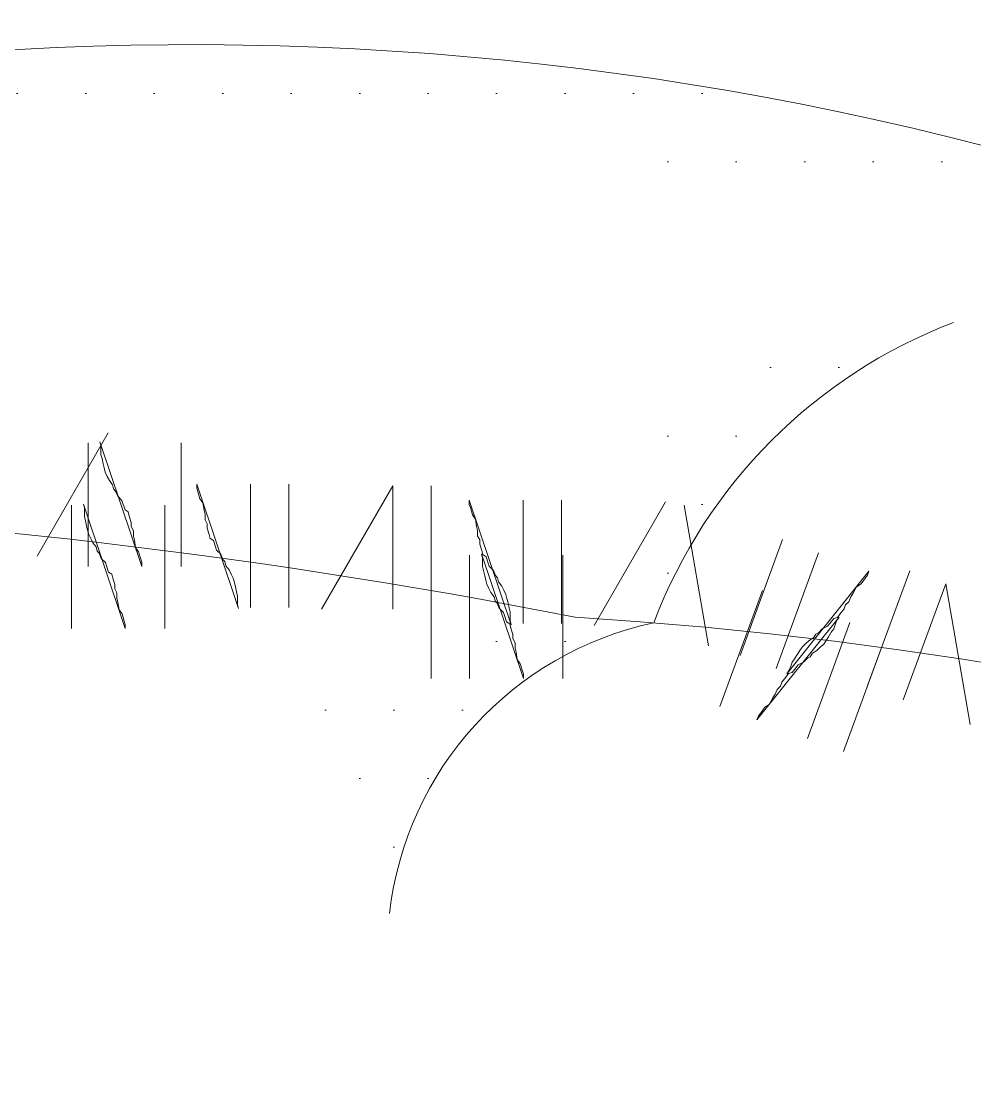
# Model space of a CAD drawing. Extents: x 25752 to 73233, y 27827 to 61602.
# Drawn here: x 60902.1 to 61057.7, y 47913.8 to 48087.9 of the extents above; entities that cross this region are included whole.
import ezdxf

# ---------------------------------------------------------------- set-up
doc = ezdxf.new("R2010")
doc.units = 0
doc.header["$LTSCALE"] = 1000
doc.header["$MEASUREMENT"] = 0
for name, color, linetype, lineweight in [('配景图块－家具立面', 252, 'Continuous', 9), ('铺地', 8, 'Continuous', 5), ('陈设', 31, 'Continuous', 5)]:
    doc.layers.add(name, color=color, linetype=linetype, lineweight=lineweight)

# ---------------------------------------------------------------- blocks, each defined once
blk = doc.blocks.new('keting-01')
at = {"layer": '陈设'}
h = blk.add_hatch(dxfattribs=at)
h.set_pattern_fill('DOTS', color=8, scale=304.8, style=0)
h.set_pattern_definition([(360, (18162.58683531021, 25617.30413790274), (9.525, 19.05), [0, -19.05])])
edge = h.paths.add_edge_path()
edge.add_spline(control_points=[(996.0713303628145, 863.5908750832896), (987.8386285043089, 865.249062579649), (979.6290772076463, 866.8703409121372), (953.8046428019879, 871.8115154706757), (936.2674978222931, 874.9332216072362), (901.3564025760861, 880.3358279757667), (884.0475129705155, 882.5680708720465), (843.5278039620025, 886.746823094727), (820.2507946590194, 888.4518537753029), (749.6108987083426, 892.7779565799283), (701.3337347968481, 894.618957277853), (627.9680007197894, 900.9026336313109), (603.3749709839467, 903.5774288240355), (566.4484742425848, 909.1011380929267), (554.1336054278072, 911.1946513882722), (529.5235732987057, 915.9968669301015), (517.1714435715694, 918.7274998116773), (490.3756448621862, 925.4178034765064), (476.0802774102194, 929.4496035207412), (452.3256658747559, 936.4561370372539), (442.7341582282679, 939.3740820792736), (433.2446362406481, 942.261107346334)], knot_values=[0.007594318894714291, 0.007594318894714291, 0.007594318894714291, 0.007594318894714291, 1.009331685129112, 1.009331685129112, 3.166903830014817, 3.166903830014817, 5.324475974900523, 5.324475974900523, 8.146713981276132, 8.146713981276132, 13.78698518195698, 13.78698518195698, 16.6071207822974, 16.6071207822974, 18.01718858246761, 18.01718858246761, 19.42725638263783, 19.42725638263783, 21.11840045899928, 21.11840045899928, 22.2881602581128, 22.2881602581128, 22.2881602581128, 22.2881602581128], degree=3, periodic=0)
edge.add_ellipse((-77.48649606085382, -800.0763045151252), major_axis=(-1283.858626616139, 1283.858626616139), ratio=0.9999999999999818, start_angle=-61.33743676422674, end_angle=-48.55714826964773)
edge.add_ellipse((147.8141850942047, -800.0763045151252), major_axis=(1283.858626616115, 1283.858626616115), ratio=0.9999999999999885, start_angle=48.5571482696466, end_angle=61.33743676426361)
edge.add_spline(control_points=[(-362.9169472076464, 942.2611073462176), (-372.4064691951498, 939.3740820792154), (-381.9979768417543, 936.4561370371375), (-405.7525883766357, 929.4496035208576), (-420.0479558280203, 925.4178034767974), (-446.8437545358902, 918.7274998123175), (-459.1958842620952, 915.9968669308582), (-483.8059163887519, 911.1946513893781), (-496.1207852023654, 909.1011380941491), (-533.0472819404677, 903.5774288254324), (-557.6403116740985, 900.9026336325915), (-611.6581250126474, 896.2760806423612), (-640.9893235403579, 894.6019140569842), (-669.9649956822395, 893.036922814732)], knot_values=[0.007594318904541566, 0.007594318904541566, 0.007594318904541566, 0.007594318904541566, 1.177354118008585, 1.177354118008585, 2.868498194319651, 2.868498194319651, 4.278565994361959, 4.278565994361959, 5.688633794404266, 5.688633794404266, 8.508769394488882, 8.508769394488882, 11.91787256770212, 11.91787256770212, 11.91787256770212, 11.91787256770212], degree=3, periodic=0)
edge.add_ellipse((-690.3545186583651, 887.7951286538737), major_axis=(-14.8863872921046, 14.8863872921046), ratio=0.9999999999995667, start_angle=225.8035234418923, end_angle=239.417541532368, ccw=False)
edge.add_ellipse((-1021.224653691403, 764.549575428071), major_axis=(-263.7332285244026, 263.7332285244026), ratio=0.9999999999994231, start_angle=234.5429178462428, end_angle=244.3434878472222, ccw=False)
edge.add_ellipse((-545.4026927228551, 1473.910637742491), major_axis=(464.1965283956217, 464.1965283956217), ratio=0.9999999999999988, start_angle=215.5301837112753, end_angle=236.2784491778619)
edge.add_ellipse((-116.4895104428288, 4898.453169354412), major_axis=(2884.587237370078, 2884.587237370078), ratio=1, start_angle=220.7753203818918, end_angle=231.6420249032678)
edge.add_ellipse((703.8265827595023, 1753.867807273753), major_axis=(-687.3524551223126, 687.3524551223126), ratio=0.9999999999999951, start_angle=113.9930274311128, end_angle=139.4777875760855)
edge.add_ellipse((803.3696362192277, 772.3616992990137), major_axis=(18.88655356571336, 18.88655356571336), ratio=0.999999999999889, start_angle=29.349690518414718, end_angle=107.31395154978779, ccw=False)
edge.add_ellipse((582.0949540698202, 537.5616818803828), major_axis=(245.0239564003844, 245.0239564003844), ratio=0.9999999999999977, start_angle=326.06965526290503, end_angle=363.74867896470926, ccw=False)
edge.add_ellipse((782.0569143572357, 287.1395743794274), major_axis=(-245.0406506768896, 245.0406506768896), ratio=0.9999999999729834, start_angle=289.4364312615882, end_angle=291.1525348597326, ccw=False)
edge.add_ellipse((2297.740822082967, 545.9582504187129), major_axis=(-966.7610353427459, 966.7610353427459), ratio=0.9999999999999937, start_angle=35.30528515153998, end_angle=42.74492259143477, ccw=False)
edge.add_ellipse((1141.667108909693, 731.1284608243732), major_axis=(139.1840901862562, 139.1840901862562), ratio=0.9999999999998591, start_angle=92.70420918075928, end_angle=121.7648417998393, ccw=False)
edge = h.paths.add_edge_path()
edge.add_ellipse((1101.918267338537, 809.3025705468026), major_axis=(-54.2011694401335, 54.2011694401335), ratio=0.9999999999999156, start_angle=248.1334738211491, end_angle=277.7178630449272)
edge.add_ellipse((1076.469573644921, 764.9464125772356), major_axis=(-90.17858370672025, 90.17858370672026), ratio=0.9999999999997502, start_angle=-79.30676778778508, end_angle=-64.31921627686972)
edge.add_ellipse((-296.995434705168, 651.4936658183578), major_axis=(1014.580495176632, 1014.580495176632), ratio=0.9999999999999984, start_angle=303.32411686118166, end_angle=324.37804893725087, ccw=False)
edge.add_spline(control_points=[(1108.148602955276, 361.1190873634769), (1110.136375368107, 360.9395735422149), (1118.851643845905, 360.1629144363105), (1127.953862196533, 359.6286005796865), (1136.498063597945, 358.8512076107436)], knot_values=[0, 0, 0, 0, 0.2418033642713523, 1.052830296575082, 1.052830296575082, 1.052830296575082, 1.052830296575082], degree=3, periodic=0)
edge.add_ellipse((1133.497794231167, 324.3855359081645), major_axis=(-24.46307566700356, 24.46307566700356), ratio=0.9999999999999188, start_angle=238.7767705824798, end_angle=310.27284356007203, ccw=False)
edge.add_ellipse((-2508.813566227327, 624.5515211943421), major_axis=(2607.446179105898, 2607.446179105898), ratio=0.999999999999999, start_angle=310.4593117003497, end_angle=318.3404531218047)
edge = h.paths.add_edge_path()
edge.add_ellipse((-1031.590578305419, 809.3025705465116), major_axis=(54.20116944015222, 54.20116944015222), ratio=0.9999999999995934, start_angle=82.28213695507955, end_angle=111.8665261788591)
edge.add_ellipse((2579.141255260445, 624.5515211949823), major_axis=(-2607.446179106048, 2607.446179106049), ratio=0.9999999999999925, start_angle=41.65954687821016, end_angle=49.54410408661445)
edge.add_ellipse((-1063.138307445566, 324.2252916574944), major_axis=(24.46307566700256, 24.46307566700256), ratio=0.9999999999999033, start_angle=49.98346972011012, end_angle=121.3236457343994, ccw=False)
edge.add_spline(control_points=[(-1066.143605310703, 358.690525254875), (-1062.783122170367, 358.996772701852), (-1059.659696693998, 359.2463994749123), (-1056.694063436356, 359.4704228297924)], knot_values=[0, 0, 0, 0, 0.3189857557440551, 0.3189857557440551, 0.3189857557440551, 0.3189857557440551], degree=3, periodic=0)
edge.add_ellipse((2166.821021849522, 749.914078490925), major_axis=(2296.028718604327, 2296.028718604327), ratio=0.9999999999999991, start_angle=132.8754075785099, end_angle=141.9062269296692, ccw=False)
edge = h.paths.add_edge_path()
edge.add_ellipse((-635.3614413564792, 614.8597379613784), major_axis=(201.0565212141125, 201.0565212141125), ratio=0.9999999999999994, start_angle=219.8560000035077, end_angle=290.9319768433341)
edge.add_ellipse((-399.5050116856582, 697.3351374629419), major_axis=(141.3163031800011, 141.3163031800011), ratio=0.9999999999999929, start_angle=231.8281592482279, end_angle=294.8810682384705)
edge.add_ellipse((-58.50481420382857, 130.5610611776938), major_axis=(-368.4761261597796, 368.4761261597795), ratio=0.9999999999999991, start_angle=285.52623263396157, end_angle=332.11357467867344, ccw=False)
edge.add_ellipse((469.8066690799315, 776.027095969941), major_axis=(-235.293706831595, 235.293706831595), ratio=0.9999999999999817, start_angle=80.19826500577827, end_angle=130.5062586859865)
edge.add_ellipse((682.046916129184, 526.5308612888912), major_axis=(178.2628612539982, 178.2628612539982), ratio=0.9999999999999981, start_angle=154.0384846775883, end_angle=216.6923729745889)
edge.add_ellipse((1096.802542923717, 604.6498504911433), major_axis=(-394.2525525941339, 394.252552594134), ratio=0.999999999999949, start_angle=80.98112304628877, end_angle=109.8781780001218)
edge.add_ellipse((81.6952970182756, 14361.16825844161), major_axis=(-10099.29640554323, 10099.29640554323), ratio=0.9999999999995927, start_angle=138.1241672681158, end_angle=138.7143909774701)
edge.add_spline(control_points=[(1006.961830939166, 108.6085719899856), (1007.363344130339, 114.9970480263582), (1007.454428465106, 121.4929060100112), (1007.199459466501, 128.3166593944188)], knot_values=[2.293510373809953, 2.293510373809953, 2.293510373809953, 2.293510373809953, 2.979732802934619, 2.979732802934619, 2.979732802934619, 2.979732802934619], degree=3, periodic=0)
edge.add_spline(control_points=[(1007.199459466501, 128.3166593944188), (1007.056142148329, 132.1522709439159), (1006.394062284846, 142.4749772372306), (1004.522849050001, 156.9979462881456), (992.0258315125247, 153.6702440436347), (988.5933109238977, 157.0695412120549), (987.1594260093989, 159.5937389279716)], knot_values=[2.979732802934619, 2.979732802934619, 2.979732802934619, 2.979732802934619, 3.36545639614831, 3.990521829336836, 4.278466320926378, 4.605763273049225, 4.605763273049225, 4.605763273049225, 4.605763273049225], degree=3, periodic=0)
edge.add_spline(control_points=[(987.1594260093989, 159.5937389279716), (985.7204994963249, 162.1268118276494), (984.6764873770298, 165.380762527755), (983.6324752577348, 168.6347132280353)], knot_values=[4.605763273049225, 4.605763273049225, 4.605763273049225, 4.605763273049225, 4.934211014792284, 4.934211014792284, 4.934211014792284, 4.934211014792284], degree=3, periodic=0)
edge.add_ellipse((2297.740822082967, 545.9582504187129), major_axis=(-966.7610353430241, 966.761035343024), ratio=0.9999999999998376, start_angle=52.795632896919415, end_angle=61.02050574382298, ccw=False)
edge.add_ellipse((697.9145912433742, 481.1212555931415), major_axis=(-193.2577183695978, 193.2577183695977), ratio=0.9999999999999212, start_angle=165.6335501199894, end_angle=198.8130742464472, ccw=False)
edge.add_ellipse((987.5689921147423, 481.2092158006271), major_axis=(197.4361382076936, 197.4361382076936), ratio=0.9999999999998674, start_angle=151.0252170128921, end_angle=192.4102655699839, ccw=False)
edge.add_ellipse((872.4652319916058, 801.2413249782403), major_axis=(300.9884463597922, 300.9884463597923), ratio=0.9999999999999813, start_angle=177.8463850309959, end_angle=203.8962665094932, ccw=False)
edge.add_ellipse((886.4243425853783, 285.6783404281014), major_axis=(-280.5584644205587, 280.5584644205586), ratio=0.9999999999996602, start_angle=2.0533838449994732, end_angle=10.260448050109005, ccw=False)
edge.add_spline(control_points=[(595.9934426442487, 556.0040629839059), (602.4018513633637, 564.1422486366355), (618.4675662182271, 584.5444695093902), (560.9736075192923, 575.6567985196598), (529.1059395032935, 596.5780363008962), (474.9238256493118, 621.3288819395821), (415.2595064755296, 591.6954341397504), (340.9271842219168, 609.1883606316987), (261.9902330305194, 623.6756329140626), (229.1386710400693, 677.9326262066606), (178.6444096356863, 685.7719019984361), (189.3899977983674, 715.6425413673278), (173.7849215685856, 716.9934724339982), (165.6612177520292, 717.6121500710142)], knot_values=[28.72622828787619, 28.72622828787619, 28.72622828787619, 28.72622828787619, 29.65137003608691, 31.04553471454428, 32.97090723718488, 34.80045963000916, 37.53798117998499, 40.13244696109814, 43.73799823656201, 46.29924793153518, 47.53881564063179, 48.20545028199999, 48.98405692497199, 48.98405692497199, 48.98405692497199, 48.98405692550385], degree=3, periodic=0)
edge.add_ellipse((18.62507486331742, -4997.741153196723), major_axis=(-4042.702252732715, 4042.702252732715), ratio=0.9999999999999977, start_angle=-46.47369586912973, end_angle=-42.84626635100496)
edge.add_spline(control_points=[(-196.2340660261689, 715.4644757015049), (-208.8575831012568, 714.1898179298732), (-231.1373375068652, 711.301770086342), (-259.3318401137367, 671.6945340897655), (-321.67682123743, 652.850656854629), (-379.5356295341626, 620.6237012119964), (-444.5238694277359, 630.861494119803), (-465.1179062118754, 597.4442924734321), (-544.0760743449209, 568.0265953844064), (-524.7681710667675, 567.5076862247661)], knot_values=[0, 0, 0, 1.163513729807164e-12, 1.426783815582302, 2.507845637052222, 5.446644405802077, 8.794161911986935, 10.36550993041577, 12.19506232323765, 14.47634677036475, 14.47634677036475, 14.47634677036475, 14.47634677036475], degree=3, periodic=0)
edge.add_ellipse((-756.0246989517473, 924.870957973355), major_axis=(300.9884463598087, 300.9884463598087), ratio=0.9999999999999547, start_angle=233.1899730444863, end_angle=257.9076692015958, ccw=False)
edge.add_ellipse((-939.7393269962631, 638.6571184380446), major_axis=(197.4361382076993, 197.4361382076993), ratio=0.9999999999999556, start_angle=244.6759739839959, end_angle=286.0610225410798, ccw=False)
edge.add_ellipse((-657.4306535270298, 573.8381970869959), major_axis=(-193.2577183704306, 193.2577183704306), ratio=0.9999999999956852, start_angle=85.14470269029368, end_angle=91.45268943398088, ccw=False)
edge.add_ellipse((-2122.789457567385, 542.7427645198768), major_axis=(-894.3411277871842, 894.3411277871842), ratio=0.9999999999998531, start_angle=208.0880272447276, end_angle=218.4118439115923, ccw=False)
edge.add_spline(control_points=[(-912.6986819964368, 174.8128519249731), (-914.3419047960779, 169.8037326467456), (-915.9851275954861, 164.7946133684018), (-919.0608770635445, 162.4413558801753)], knot_values=[4.42752981046754, 4.42752981046754, 4.42752981046754, 4.42752981046754, 4.934211014792284, 4.934211014792284, 4.934211014792284, 4.934211014792284], degree=3, periodic=0)
edge.add_ellipse((-1027.898065884248, 610.1037862319499), major_axis=(325.7661624684434, 325.7661624684433), ratio=0.9999999999999749, start_angle=238.6648212037559, end_angle=277.816367146285)
h = blk.add_hatch(dxfattribs=at)
h.set_pattern_fill('DOTS', color=8, scale=162.56, style=0)
h.set_pattern_definition([(180, (-8841.136018760619, 15227.11971815536), (-5.079999999999999, 10.16), [0, -10.16])])
edge = h.paths.add_edge_path(flags=17)
edge.add_ellipse((526.1884444003808, 765.4264003012795), major_axis=(21.14502328866552, 21.14502328866552), ratio=0.9999999999999566, start_angle=197.4293742980922, end_angle=247.2256321012528)
edge.add_ellipse((570.5647521809151, 668.1873511416197), major_axis=(-54.45877196664926, 54.45877196664926), ratio=0.9999999999999393, start_angle=-19.5751923782937, end_angle=24.16555291353093)
edge.add_ellipse((539.5331029695517, 706.4302561338409), major_axis=(-29.95442116376667, 29.95442116376667), ratio=0.9999999999999539, start_angle=-5.078446253501681, end_angle=59.84114380388081, ccw=False)
edge = h.paths.add_edge_path(flags=17)
edge.add_ellipse((449.0830812416971, 78.68353278853465), major_axis=(437.6135387464208, 437.6135387464208), ratio=0.9999999999980936, start_angle=400.4122738737361, end_angle=401.14692602743605, ccw=False)
edge.add_ellipse((508.9269320162712, 646.7804208960733), major_axis=(35.27276074924985, 35.27276074924985), ratio=0.9999999999998465, start_angle=56.96626177507412, end_angle=128.4606080737423)
edge.add_ellipse((439.9934495278285, 654.1557545667747), major_axis=(13.75234945520988, 13.75234945520988), ratio=0.9999999999999714, start_angle=310.0022228544645, end_angle=447.0101969954212)
edge.add_ellipse((488.5603663093643, 613.654031222919), major_axis=(58.36219010502028, 58.36219010502028), ratio=0.9999999999999993, start_angle=43.53494098790259, end_angle=93.25647343301858, ccw=False)
edge = h.paths.add_edge_path()
edge.add_ellipse((510.8348099614959, 457.2524320887751), major_axis=(-220.0337383788223, 220.0337383788223), ratio=0.9999999999999936, start_angle=258.5394166081302, end_angle=308.1497845990816, ccw=False)
edge.add_spline(control_points=[(770.2007620439399, 629.1797276247526), (776.1838761961553, 621.9604478798574), (783.798315335298, 612.7727966254461), (778.6811846655328, 604.9660082157934), (777.2358351350995, 603.3996357471333)], knot_values=[0, 0, 0, 0, 1.42238482592121, 1.810204922351612, 1.810204922351612, 1.810204922351612, 1.810204922351612], degree=3, periodic=0)
edge.add_ellipse((449.0830812460044, 78.68353280314477), major_axis=(437.6135387382477, 437.6135387382477), ratio=0.9999999999984874, start_angle=12.9785078464626, end_angle=17.57136510295455)
edge.add_ellipse((498.1272773294477, 481.4443236152292), major_axis=(196.4563008926534, 196.4563008926534), ratio=0.9999999999999803, start_angle=346.8345493291795, end_angle=397.9332034731351)
edge.add_ellipse((439.1690685801441, 341.4733588486561), major_axis=(301.2260797398507, 301.2260797398507), ratio=0.9999999999999989, start_angle=32.37103093941994, end_angle=75.25655211311418)
edge.add_ellipse((311.1389331934042, -194.5717136273161), major_axis=(-642.1611214506338, 642.1611214506339), ratio=0.9999999999997193, start_angle=-39.52687022804582, end_angle=-36.92237628317469)
edge.add_spline(control_points=[(183.5302026630379, 704.5711135689635), (183.3799943296472, 707.9524356747861), (185.3438852539985, 718.2042999910191), (195.9735682766186, 720.8323844445986), (203.1495466791093, 722.6065744405496)], knot_values=[0, 0, 0, 0, 0.5819764206049407, 1.791185280154921, 1.791185280154921, 1.791185280154921, 1.791185280154921], degree=3, periodic=0)
edge.add_ellipse((430.0164591801586, 313.6608219696791), major_axis=(330.6850650178474, 330.6850650178474), ratio=0.9999999999999994, start_angle=390.3935585979345, end_angle=434.019778702312, ccw=False)
edge = h.paths.add_edge_path()
edge.add_spline(control_points=[(201.3984909649007, 682.794405464665), (195.0300157669699, 686.3213421217515), (186.1776323117083, 691.2238964600256), (183.6588371344842, 701.6754381265491), (183.5302026630379, 704.5711135689635)], knot_values=[1.791185280154921, 1.791185280154921, 1.791185280154921, 1.791185280154921, 3.069002213139684, 3.567391534373676, 3.567391534373676, 3.567391534373676, 3.567391534373676], degree=3, periodic=0)
edge.add_ellipse((311.1389331936371, -194.5717136273161), major_axis=(-642.1611214508553, 642.1611214508553), ratio=0.9999999999999221, start_angle=320.47312977196174, end_angle=323.0776237168323, ccw=False)
edge.add_ellipse((455.6646593261976, 987.200010498229), major_axis=(-255.5169101381823, 255.5169101381823), ratio=0.9999999999999807, start_angle=95.23358330781208, end_angle=138.9317992611657)
edge.add_ellipse((605.437471382902, 992.6558203263558), major_axis=(273.4511480315442, 273.4511480315442), ratio=0.9999999999999956, start_angle=206.1422413992029, end_angle=244.4432589827649)
edge.add_ellipse((449.0830812460044, 78.68353280314477), major_axis=(437.6135387382097, 437.6135387382101), ratio=0.9999999999972089, start_angle=372.9785078464747, end_angle=377.5713651029771, ccw=False)
edge.add_spline(control_points=[(777.2358351350995, 603.3996357471333), (775.0423830418149, 601.0225201098365), (765.9353378565283, 594.5428437356604), (756.999814824434, 591.7006932555232), (751.0051856106147, 589.7939623080892)], knot_values=[1.810204922351612, 1.810204922351612, 1.810204922351612, 1.810204922351612, 2.398757922429805, 3.598446597238173, 3.598446597238173, 3.598446597238173, 3.598446597238173], degree=3, periodic=0)
edge.add_ellipse((643.7298454919364, 926.4323861009907), major_axis=(-249.8333714412728, 249.8333714412728), ratio=0.9999999999999986, start_angle=107.85150721330089, end_angle=152.6753304847041, ccw=False)
edge.add_ellipse((399.4707235824317, 875.9345243268181), major_axis=(-195.6217202257956, 195.6217202257955), ratio=0.9999999999999896, start_angle=89.27769578140129, end_angle=152.4675057723358, ccw=False)
at = {"layer": '陈设', "color": 8, "linetype": 'Continuous'}
for p, q in [((417.6551750961517, 723.7597622715402), (407.0887750962283, 705.4579446715361)), ((417.6551750961517, 723.7597622715402), (407.0887750962283, 705.4579446715361)), ((417.6551750961517, 723.7597622715402), (407.0887750962283, 705.4579446715361)), ((414.6514143322129, 722.2504833214625), (414.6514143322129, 703.9486657214584)), ((414.6514143322129, 722.2504833214625), (414.6514143322129, 703.9486657214584)), ((414.6514143322129, 722.2504833214625), (414.6514143322129, 703.9486657214584)), ((414.6514143322129, 722.2504833214625), (414.6514143322129, 703.9486657214584)), ((428.4690143322514, 722.2504833214625), (428.4690143322514, 703.9486657214584)), ((428.4690143322514, 722.2504833214625), (428.4690143322514, 703.9486657214584)), ((428.4690143322514, 722.2504833214625), (428.4690143322514, 703.9486657214584)), ((428.4690143322514, 722.2504833214625), (428.4690143322514, 703.9486657214584)), ((438.7499978428823, 697.8481410903914), (438.7499978428823, 716.1499586903956)), ((438.7499978428823, 697.8481410903914), (438.7499978428823, 716.1499586903956)), ((438.7499978428823, 697.8481410903914), (438.7499978428823, 716.1499586903956)), ((438.7499978428823, 697.8481410903914), (438.7499978428823, 716.1499586903956)), ((444.4395978427492, 697.8481410903914), (444.4395978427492, 716.1499586903956)), ((444.4395978427492, 697.8481410903914), (444.4395978427492, 716.1499586903956)), ((444.4395978427492, 697.8481410903914), (444.4395978427492, 716.1499586903956)), ((444.4395978427492, 697.8481410903914), (444.4395978427492, 716.1499586903956)), ((459.882797842758, 715.8914882903919), (449.3163978428347, 697.5896706903877)), ((459.882797842758, 715.8914882903919), (449.3163978428347, 697.5896706903877)), ((459.882797842758, 715.8914882903919), (449.3163978428347, 697.5896706903877)), ((459.882797842758, 715.8914882903919), (459.882797842758, 697.5896706903877)), ((459.882797842758, 715.8914882903919), (459.882797842758, 697.5896706903877)), ((459.882797842758, 715.8914882903919), (459.882797842758, 697.5896706903877)), ((459.882797842758, 715.8914882903919), (459.882797842758, 697.5896706903877)), ((465.5723978428287, 715.8914882903919), (465.5723978428287, 697.5896706903877)), ((465.5723978428287, 715.8914882903919), (465.5723978428287, 697.5896706903877)), ((465.5723978428287, 715.8914882903919), (465.5723978428287, 697.5896706903877)), ((465.5723978428287, 715.8914882903919), (465.5723978428287, 697.5896706903877)), ((412.2084072128928, 713.0256089985487), (412.2084072128928, 694.7237913985446)), ((412.2084072128928, 713.0256089985487), (412.2084072128928, 694.7237913985446)), ((412.2084072128928, 713.0256089985487), (412.2084072128928, 694.7237913985446)), ((412.2084072128928, 713.0256089985487), (412.2084072128928, 694.7237913985446)), ((426.0260072129313, 713.0256089985487), (426.0260072129313, 694.7237913985446)), ((426.0260072129313, 713.0256089985487), (426.0260072129313, 694.7237913985446)), ((426.0260072129313, 713.0256089985487), (426.0260072129313, 694.7237913985446)), ((426.0260072129313, 713.0256089985487), (426.0260072129313, 694.7237913985446)), ((479.1966345962719, 695.4581397983129), (479.1966345962719, 713.759957398317)), ((479.1966345962719, 695.4581397983129), (479.1966345962719, 713.759957398317)), ((479.1966345962719, 695.4581397983129), (479.1966345962719, 713.759957398317)), ((479.1966345962719, 695.4581397983129), (479.1966345962719, 713.759957398317)), ((484.8862345961388, 695.4581397983129), (484.8862345961388, 713.759957398317)), ((484.8862345961388, 695.4581397983129), (484.8862345961388, 713.759957398317)), ((484.8862345961388, 695.4581397983129), (484.8862345961388, 713.759957398317)), ((484.8862345961388, 695.4581397983129), (484.8862345961388, 713.759957398317)), ((500.3294345961476, 713.5014869983424), (489.7630345961952, 695.199669398251)), ((500.3294345961476, 713.5014869983424), (489.7630345961952, 695.199669398251)), ((500.3294345961476, 713.5014869983424), (489.7630345961952, 695.199669398251)), ((503.1112104644126, 713.007935673144), (506.7365388321341, 692.1881774937792)), ((503.1112104644126, 713.007935673144), (506.7365388321341, 692.1881774937792)), ((503.1112104644126, 713.007935673144), (506.7365388321341, 692.1881774937792)), ((511.4045939647476, 690.7531700142426), (517.7007289682806, 707.9379077626218)), ((511.4045939647476, 690.7531700142426), (517.7007289682806, 707.9379077626218)), ((511.4045939647476, 690.7531700142426), (517.7007289682806, 707.9379077626218)), ((511.4045939647476, 690.7531700142426), (517.7007289682806, 707.9379077626218)), ((516.7469203954097, 688.7958513206104), (523.0430553989136, 705.9805890689604)), ((516.7469203954097, 688.7958513206104), (523.0430553989136, 705.9805890689604)), ((516.7469203954097, 688.7958513206104), (523.0430553989136, 705.9805890689604)), ((516.7469203954097, 688.7958513206104), (523.0430553989136, 705.9805890689604)), ((465.5844660795992, 705.6332130170777), (465.5844660795992, 687.3313954171026)), ((465.5844660795992, 705.6332130170777), (465.5844660795992, 687.3313954171026)), ((465.5844660795992, 705.6332130170777), (465.5844660795992, 687.3313954171026)), ((465.5844660795992, 705.6332130170777), (465.5844660795992, 687.3313954171026)), ((471.2740660796408, 705.6332130170777), (471.2740660796408, 687.3313954171026)), ((471.2740660796408, 705.6332130170777), (471.2740660796408, 687.3313954171026)), ((471.2740660796408, 705.6332130170777), (471.2740660796408, 687.3313954171026)), ((471.2740660796408, 705.6332130170777), (471.2740660796408, 687.3313954171026)), ((485.0916660796793, 705.6332130170777), (485.0916660796793, 687.3313954171026)), ((485.0916660796793, 705.6332130170777), (485.0916660796793, 687.3313954171026)), ((485.0916660796793, 705.6332130170777), (485.0916660796793, 687.3313954171026)), ((485.0916660796793, 705.6332130170777), (485.0916660796793, 687.3313954171026)), ((536.5689984118508, 703.2950506372727), (530.2728634083178, 686.1103128889226)), ((536.5689984118508, 703.2950506372727), (530.2728634083178, 686.1103128889226)), ((536.5689984118508, 703.2950506372727), (530.2728634083178, 686.1103128889226)), ((536.5689984118508, 703.2950506372727), (530.2728634083178, 686.1103128889226)), ((541.9113248425128, 701.3377319436404), (535.6151898389799, 684.1529941952613)), ((541.9113248425128, 701.3377319436404), (535.6151898389799, 684.1529941952613)), ((541.9113248425128, 701.3377319436404), (535.6151898389799, 684.1529941952613)), ((541.9113248425128, 701.3377319436404), (535.6151898389799, 684.1529941952613)), ((541.9113248425128, 701.3377319436404), (545.5366532102344, 680.5179737642757)), ((541.9113248425128, 701.3377319436404), (545.5366532102344, 680.5179737642757)), ((541.9113248425128, 701.3377319436404), (545.5366532102344, 680.5179737642757)), ((514.7120987061062, 700.3778637489886), (508.4159637027478, 683.1931260005804)), ((514.7120987061062, 700.3778637489886), (508.4159637027478, 683.1931260005804)), ((514.7120987061062, 700.3778637489886), (508.4159637027478, 683.1931260005804)), ((514.7120987061062, 700.3778637489886), (508.4159637027478, 683.1931260005804)), ((527.6863200377848, 695.6243754930911), (521.3901850342518, 678.4396377446246)), ((527.6863200377848, 695.6243754930911), (521.3901850342518, 678.4396377446246)), ((527.6863200377848, 695.6243754930911), (521.3901850342518, 678.4396377446246)), ((527.6863200377848, 695.6243754930911), (521.3901850342518, 678.4396377446246)), ((533.0286464684177, 693.6670567994588), (526.7325114649138, 676.4823190510506)), ((533.0286464684177, 693.6670567994588), (526.7325114649138, 676.4823190510506)), ((533.0286464684177, 693.6670567994588), (526.7325114649138, 676.4823190510506)), ((533.0286464684177, 693.6670567994588), (526.7325114649138, 676.4823190510506))]:
    blk.add_line(p, q, dxfattribs=at)
for points in [[(422.6257951323059, 703.9486657214584), (422.6257951323059, 704.5696449214593), (422.4705503322475, 705.0353793214017), (422.1600607322762, 706.1220929214323), (421.6943263322755, 706.7430721214332), (421.539081532188, 707.8297857214638), (421.3838367323042, 708.4507649214647), (421.3838367323042, 709.2269889214367), (421.0741599322646, 709.8479681214667), (421.0741599322646, 710.4689473214676), (420.7636703323224, 711.4004161214107), (420.6084255322348, 712.0213953214115), (420.1426911322051, 712.3318849214702), (419.8322015322628, 713.2625409214234), (419.6769567321753, 713.728275321424), (419.0559775322909, 714.3492545214249), (418.7454879323195, 715.125478521426), (418.4349983323482, 715.4359681213973), (418.2797535322898, 716.0569473213982), (417.81401913226, 716.6779265213991), (417.5035295323178, 717.2989057213999), (417.1930399323464, 717.9198849214008), (417.037795132288, 718.5408641214017), (416.8825503322296, 719.1618433214026), (416.7273055323167, 719.9380673213745), (416.5720607322583, 720.5590465213754), (416.5720607322583, 721.1800257213763), (416.5720607322583, 721.8010049213772), (416.4168159321998, 722.421984121378)], [(422.6257951323059, 703.9486657214584), (422.6257951323059, 704.5696449214593), (422.4705503322475, 705.0353793214017), (422.1600607322762, 706.1220929214323), (421.6943263322755, 706.7430721214332), (421.539081532188, 707.8297857214638), (421.3838367323042, 708.4507649214647), (421.3838367323042, 709.2269889214367), (421.0741599322646, 709.8479681214667), (421.0741599322646, 710.4689473214676), (420.7636703323224, 711.4004161214107), (420.6084255322348, 712.0213953214115), (420.1426911322051, 712.3318849214702), (419.8322015322628, 713.2625409214234), (419.6769567321753, 713.728275321424), (419.0559775322909, 714.3492545214249), (418.7454879323195, 715.125478521426), (418.4349983323482, 715.4359681213973), (418.2797535322898, 716.0569473213982), (417.81401913226, 716.6779265213991), (417.5035295323178, 717.2989057213999), (417.1930399323464, 717.9198849214008), (417.037795132288, 718.5408641214017), (416.8825503322296, 719.1618433214026), (416.7273055323167, 719.9380673213745), (416.5720607322583, 720.5590465213754), (416.5720607322583, 721.1800257213763), (416.5720607322583, 721.8010049213772), (416.4168159321998, 722.421984121378)], [(422.6257951323059, 703.9486657214584), (422.6257951323059, 704.5696449214593), (422.4705503322475, 705.0353793214017), (422.1600607322762, 706.1220929214323), (421.6943263322755, 706.7430721214332), (421.539081532188, 707.8297857214638), (421.3838367323042, 708.4507649214647), (421.3838367323042, 709.2269889214367), (421.0741599322646, 709.8479681214667), (421.0741599322646, 710.4689473214676), (420.7636703323224, 711.4004161214107), (420.6084255322348, 712.0213953214115), (420.1426911322051, 712.3318849214702), (419.8322015322628, 713.2625409214234), (419.6769567321753, 713.728275321424), (419.0559775322909, 714.3492545214249), (418.7454879323195, 715.125478521426), (418.4349983323482, 715.4359681213973), (418.2797535322898, 716.0569473213982), (417.81401913226, 716.6779265213991), (417.5035295323178, 717.2989057213999), (417.1930399323464, 717.9198849214008), (417.037795132288, 718.5408641214017), (416.8825503322296, 719.1618433214026), (416.7273055323167, 719.9380673213745), (416.5720607322583, 720.5590465213754), (416.5720607322583, 721.1800257213763), (416.5720607322583, 721.8010049213772), (416.4168159321998, 722.421984121378)], [(422.6257951323059, 703.9486657214584), (422.6257951323059, 704.5696449214593), (422.4705503322475, 705.0353793214017), (422.1600607322762, 706.1220929214323), (421.6943263322755, 706.7430721214332), (421.539081532188, 707.8297857214638), (421.3838367323042, 708.4507649214647), (421.3838367323042, 709.2269889214367), (421.0741599322646, 709.8479681214667), (421.0741599322646, 710.4689473214676), (420.7636703323224, 711.4004161214107), (420.6084255322348, 712.0213953214115), (420.1426911322051, 712.3318849214702), (419.8322015322628, 713.2625409214234), (419.6769567321753, 713.728275321424), (419.0559775322909, 714.3492545214249), (418.7454879323195, 715.125478521426), (418.4349983323482, 715.4359681213973), (418.2797535322898, 716.0569473213982), (417.81401913226, 716.6779265213991), (417.5035295323178, 717.2989057213999), (417.1930399323464, 717.9198849214008), (417.037795132288, 718.5408641214017), (416.8825503322296, 719.1618433214026), (416.7273055323167, 719.9380673213745), (416.5720607322583, 720.5590465213754), (416.5720607322583, 721.1800257213763), (416.5720607322583, 721.8010049213772), (416.4168159321998, 722.421984121378)], [(430.7756170427892, 716.1499586903956), (430.7756170427892, 715.5289794903947), (430.9308618428768, 715.0632450904232), (431.241351442819, 713.9765314904216), (431.7070858428488, 713.3555522903916), (431.8623306429072, 712.26965149038), (432.017575442791, 711.6486722903792), (432.017575442791, 710.8724482904072), (432.3272522428306, 710.2514690904063), (432.3272522428306, 709.6304898904054), (432.6377418428019, 708.6990210904332), (432.7929866428603, 708.0780418904324), (433.2587210428901, 707.7675522904028), (433.5692106428614, 706.8360834904306), (433.7244554427452, 706.3703490904009), (434.3454346428334, 705.7493698904), (434.6559242428048, 704.9731458903989), (434.966413842747, 704.6626562903693), (435.1216586428054, 704.0416770903685), (435.5873930428352, 703.4206978903676), (435.8978826428065, 702.7997186903376), (436.2083722427487, 702.1787394904532), (436.3636170428363, 701.5577602903359), (436.5188618428947, 700.9367810904514), (436.6741066427785, 700.161369890382), (436.8293514428369, 699.5403906903812), (436.8293514428369, 698.9194114903803), (436.8293514428369, 698.2984322904376), (436.9845962427207, 697.6774530903494)], [(430.7756170427892, 716.1499586903956), (430.7756170427892, 715.5289794903947), (430.9308618428768, 715.0632450904232), (431.241351442819, 713.9765314904216), (431.7070858428488, 713.3555522903916), (431.8623306429072, 712.26965149038), (432.017575442791, 711.6486722903792), (432.017575442791, 710.8724482904072), (432.3272522428306, 710.2514690904063), (432.3272522428306, 709.6304898904054), (432.6377418428019, 708.6990210904332), (432.7929866428603, 708.0780418904324), (433.2587210428901, 707.7675522904028), (433.5692106428614, 706.8360834904306), (433.7244554427452, 706.3703490904009), (434.3454346428334, 705.7493698904), (434.6559242428048, 704.9731458903989), (434.966413842747, 704.6626562903693), (435.1216586428054, 704.0416770903685), (435.5873930428352, 703.4206978903676), (435.8978826428065, 702.7997186903376), (436.2083722427487, 702.1787394904532), (436.3636170428363, 701.5577602903359), (436.5188618428947, 700.9367810904514), (436.6741066427785, 700.161369890382), (436.8293514428369, 699.5403906903812), (436.8293514428369, 698.9194114903803), (436.8293514428369, 698.2984322904376), (436.9845962427207, 697.6774530903494)], [(430.7756170427892, 716.1499586903956), (430.7756170427892, 715.5289794903947), (430.9308618428768, 715.0632450904232), (431.241351442819, 713.9765314904216), (431.7070858428488, 713.3555522903916), (431.8623306429072, 712.26965149038), (432.017575442791, 711.6486722903792), (432.017575442791, 710.8724482904072), (432.3272522428306, 710.2514690904063), (432.3272522428306, 709.6304898904054), (432.6377418428019, 708.6990210904332), (432.7929866428603, 708.0780418904324), (433.2587210428901, 707.7675522904028), (433.5692106428614, 706.8360834904306), (433.7244554427452, 706.3703490904009), (434.3454346428334, 705.7493698904), (434.6559242428048, 704.9731458903989), (434.966413842747, 704.6626562903693), (435.1216586428054, 704.0416770903685), (435.5873930428352, 703.4206978903676), (435.8978826428065, 702.7997186903376), (436.2083722427487, 702.1787394904532), (436.3636170428363, 701.5577602903359), (436.5188618428947, 700.9367810904514), (436.6741066427785, 700.161369890382), (436.8293514428369, 699.5403906903812), (436.8293514428369, 698.9194114903803), (436.8293514428369, 698.2984322904376), (436.9845962427207, 697.6774530903494)], [(430.7756170427892, 716.1499586903956), (430.7756170427892, 715.5289794903947), (430.9308618428768, 715.0632450904232), (431.241351442819, 713.9765314904216), (431.7070858428488, 713.3555522903916), (431.8623306429072, 712.26965149038), (432.017575442791, 711.6486722903792), (432.017575442791, 710.8724482904072), (432.3272522428306, 710.2514690904063), (432.3272522428306, 709.6304898904054), (432.6377418428019, 708.6990210904332), (432.7929866428603, 708.0780418904324), (433.2587210428901, 707.7675522904028), (433.5692106428614, 706.8360834904306), (433.7244554427452, 706.3703490904009), (434.3454346428334, 705.7493698904), (434.6559242428048, 704.9731458903989), (434.966413842747, 704.6626562903693), (435.1216586428054, 704.0416770903685), (435.5873930428352, 703.4206978903676), (435.8978826428065, 702.7997186903376), (436.2083722427487, 702.1787394904532), (436.3636170428363, 701.5577602903359), (436.5188618428947, 700.9367810904514), (436.6741066427785, 700.161369890382), (436.8293514428369, 699.5403906903812), (436.8293514428369, 698.9194114903803), (436.8293514428369, 698.2984322904376), (436.9845962427207, 697.6774530903494)], [(420.1827880129858, 694.7237913985446), (420.1827880129858, 695.3447705985454), (420.0275432129274, 695.8105049984879), (419.7170536129561, 696.8972185985185), (419.2513192129554, 697.5181977985194), (419.0960744128679, 698.60491139855), (418.9408296129841, 699.2258905985509), (418.9408296129841, 700.0021145985229), (418.6311528129154, 700.6230937985238), (418.6311528129154, 701.2440729985246), (418.3206632129732, 702.1755417984677), (418.1654184129147, 702.7965209984686), (417.699684012885, 703.1070105985273), (417.3891944129136, 704.0376665985095), (417.2339496128552, 704.5034009985393), (416.6129704129416, 705.1243801985402), (416.3024808129994, 705.9006041985122), (415.9919912128535, 706.2110937985708), (415.8367464129697, 706.8320729985717), (415.3710120129399, 707.4530521985725), (415.0605224129977, 708.074031398457), (414.7500328128517, 708.6950105985743), (414.5947880129679, 709.3159897984588), (414.4395432128804, 709.9369689984596), (414.284298412822, 710.713192998548), (414.1290536129382, 711.3341721985489), (414.1290536129382, 711.9551513985498), (414.1290536129382, 712.5761305984634), (413.9738088128506, 713.1971097985515)], [(420.1827880129858, 694.7237913985446), (420.1827880129858, 695.3447705985454), (420.0275432129274, 695.8105049984879), (419.7170536129561, 696.8972185985185), (419.2513192129554, 697.5181977985194), (419.0960744128679, 698.60491139855), (418.9408296129841, 699.2258905985509), (418.9408296129841, 700.0021145985229), (418.6311528129154, 700.6230937985238), (418.6311528129154, 701.2440729985246), (418.3206632129732, 702.1755417984677), (418.1654184129147, 702.7965209984686), (417.699684012885, 703.1070105985273), (417.3891944129136, 704.0376665985095), (417.2339496128552, 704.5034009985393), (416.6129704129416, 705.1243801985402), (416.3024808129994, 705.9006041985122), (415.9919912128535, 706.2110937985708), (415.8367464129697, 706.8320729985717), (415.3710120129399, 707.4530521985725), (415.0605224129977, 708.074031398457), (414.7500328128517, 708.6950105985743), (414.5947880129679, 709.3159897984588), (414.4395432128804, 709.9369689984596), (414.284298412822, 710.713192998548), (414.1290536129382, 711.3341721985489), (414.1290536129382, 711.9551513985498), (414.1290536129382, 712.5761305984634), (413.9738088128506, 713.1971097985515)], [(420.1827880129858, 694.7237913985446), (420.1827880129858, 695.3447705985454), (420.0275432129274, 695.8105049984879), (419.7170536129561, 696.8972185985185), (419.2513192129554, 697.5181977985194), (419.0960744128679, 698.60491139855), (418.9408296129841, 699.2258905985509), (418.9408296129841, 700.0021145985229), (418.6311528129154, 700.6230937985238), (418.6311528129154, 701.2440729985246), (418.3206632129732, 702.1755417984677), (418.1654184129147, 702.7965209984686), (417.699684012885, 703.1070105985273), (417.3891944129136, 704.0376665985095), (417.2339496128552, 704.5034009985393), (416.6129704129416, 705.1243801985402), (416.3024808129994, 705.9006041985122), (415.9919912128535, 706.2110937985708), (415.8367464129697, 706.8320729985717), (415.3710120129399, 707.4530521985725), (415.0605224129977, 708.074031398457), (414.7500328128517, 708.6950105985743), (414.5947880129679, 709.3159897984588), (414.4395432128804, 709.9369689984596), (414.284298412822, 710.713192998548), (414.1290536129382, 711.3341721985489), (414.1290536129382, 711.9551513985498), (414.1290536129382, 712.5761305984634), (413.9738088128506, 713.1971097985515)], [(420.1827880129858, 694.7237913985446), (420.1827880129858, 695.3447705985454), (420.0275432129274, 695.8105049984879), (419.7170536129561, 696.8972185985185), (419.2513192129554, 697.5181977985194), (419.0960744128679, 698.60491139855), (418.9408296129841, 699.2258905985509), (418.9408296129841, 700.0021145985229), (418.6311528129154, 700.6230937985238), (418.6311528129154, 701.2440729985246), (418.3206632129732, 702.1755417984677), (418.1654184129147, 702.7965209984686), (417.699684012885, 703.1070105985273), (417.3891944129136, 704.0376665985095), (417.2339496128552, 704.5034009985393), (416.6129704129416, 705.1243801985402), (416.3024808129994, 705.9006041985122), (415.9919912128535, 706.2110937985708), (415.8367464129697, 706.8320729985717), (415.3710120129399, 707.4530521985725), (415.0605224129977, 708.074031398457), (414.7500328128517, 708.6950105985743), (414.5947880129679, 709.3159897984588), (414.4395432128804, 709.9369689984596), (414.284298412822, 710.713192998548), (414.1290536129382, 711.3341721985489), (414.1290536129382, 711.9551513985498), (414.1290536129382, 712.5761305984634), (413.9738088128506, 713.1971097985515)], [(471.2222537961788, 713.759957398317), (471.2222537961788, 713.1389781983162), (471.3774985962373, 712.6732437982864), (471.6879881962086, 711.5865301982558), (472.1537225962093, 710.9655509982549), (472.3089673962968, 709.8796501983306), (472.4642121961806, 709.2586709983298), (472.4642121961806, 708.4824469982414), (472.7738889962202, 707.8614677982405), (472.7738889962202, 707.2404885983269), (473.0843785961624, 706.3090197982965), (473.23962339625, 705.6880405982956), (473.7053577962797, 705.3775509983243), (474.0158473962219, 704.4460821982648), (474.1710921963095, 703.9803477982641), (474.7920713961939, 703.3593685982341), (475.1025609961653, 702.5831445982622), (475.4130505963112, 702.2726549982908), (475.568295396195, 701.65167579829), (476.0340297962248, 701.0306965982891), (476.344519396167, 700.4097173982882), (476.655008996313, 699.7887381982873), (476.8102537961968, 699.1677589982864), (476.9654985962552, 698.5467797982856), (477.1207433961681, 697.7713685983035), (477.2759881962265, 697.1503893983027), (477.2759881962265, 696.5294101983018), (477.2759881962265, 695.9084309983009), (477.431232996285, 695.2874517982709)], [(471.2222537961788, 713.759957398317), (471.2222537961788, 713.1389781983162), (471.3774985962373, 712.6732437982864), (471.6879881962086, 711.5865301982558), (472.1537225962093, 710.9655509982549), (472.3089673962968, 709.8796501983306), (472.4642121961806, 709.2586709983298), (472.4642121961806, 708.4824469982414), (472.7738889962202, 707.8614677982405), (472.7738889962202, 707.2404885983269), (473.0843785961624, 706.3090197982965), (473.23962339625, 705.6880405982956), (473.7053577962797, 705.3775509983243), (474.0158473962219, 704.4460821982648), (474.1710921963095, 703.9803477982641), (474.7920713961939, 703.3593685982341), (475.1025609961653, 702.5831445982622), (475.4130505963112, 702.2726549982908), (475.568295396195, 701.65167579829), (476.0340297962248, 701.0306965982891), (476.344519396167, 700.4097173982882), (476.655008996313, 699.7887381982873), (476.8102537961968, 699.1677589982864), (476.9654985962552, 698.5467797982856), (477.1207433961681, 697.7713685983035), (477.2759881962265, 697.1503893983027), (477.2759881962265, 696.5294101983018), (477.2759881962265, 695.9084309983009), (477.431232996285, 695.2874517982709)], [(471.2222537961788, 713.759957398317), (471.2222537961788, 713.1389781983162), (471.3774985962373, 712.6732437982864), (471.6879881962086, 711.5865301982558), (472.1537225962093, 710.9655509982549), (472.3089673962968, 709.8796501983306), (472.4642121961806, 709.2586709983298), (472.4642121961806, 708.4824469982414), (472.7738889962202, 707.8614677982405), (472.7738889962202, 707.2404885983269), (473.0843785961624, 706.3090197982965), (473.23962339625, 705.6880405982956), (473.7053577962797, 705.3775509983243), (474.0158473962219, 704.4460821982648), (474.1710921963095, 703.9803477982641), (474.7920713961939, 703.3593685982341), (475.1025609961653, 702.5831445982622), (475.4130505963112, 702.2726549982908), (475.568295396195, 701.65167579829), (476.0340297962248, 701.0306965982891), (476.344519396167, 700.4097173982882), (476.655008996313, 699.7887381982873), (476.8102537961968, 699.1677589982864), (476.9654985962552, 698.5467797982856), (477.1207433961681, 697.7713685983035), (477.2759881962265, 697.1503893983027), (477.2759881962265, 696.5294101983018), (477.2759881962265, 695.9084309983009), (477.431232996285, 695.2874517982709)], [(471.2222537961788, 713.759957398317), (471.2222537961788, 713.1389781983162), (471.3774985962373, 712.6732437982864), (471.6879881962086, 711.5865301982558), (472.1537225962093, 710.9655509982549), (472.3089673962968, 709.8796501983306), (472.4642121961806, 709.2586709983298), (472.4642121961806, 708.4824469982414), (472.7738889962202, 707.8614677982405), (472.7738889962202, 707.2404885983269), (473.0843785961624, 706.3090197982965), (473.23962339625, 705.6880405982956), (473.7053577962797, 705.3775509983243), (474.0158473962219, 704.4460821982648), (474.1710921963095, 703.9803477982641), (474.7920713961939, 703.3593685982341), (475.1025609961653, 702.5831445982622), (475.4130505963112, 702.2726549982908), (475.568295396195, 701.65167579829), (476.0340297962248, 701.0306965982891), (476.344519396167, 700.4097173982882), (476.655008996313, 699.7887381982873), (476.8102537961968, 699.1677589982864), (476.9654985962552, 698.5467797982856), (477.1207433961681, 697.7713685983035), (477.2759881962265, 697.1503893983027), (477.2759881962265, 696.5294101983018), (477.2759881962265, 695.9084309983009), (477.431232996285, 695.2874517982709)], [(479.2484468795592, 687.3313954171026), (479.2484468795592, 687.9523746171035), (479.0932020796754, 688.4181090171332), (478.7827124795294, 689.5048226171348), (478.3169780796743, 690.1258018171648), (478.1617332796159, 691.212515417079), (478.0064884795574, 691.8334946170799), (478.0064884795574, 692.6097186171683), (477.6968116796925, 693.2306978171691), (477.6968116796925, 693.8516770170536), (477.3863220795465, 694.7831458171131), (477.2310772796627, 695.404125017114), (476.765342879633, 695.7146146170853), (476.4548532796907, 696.6452706171258), (476.2996084796032, 697.1110050171555), (475.6786292796896, 697.7319842170691), (475.3681396795437, 698.5082082171575), (475.0576500796014, 698.8186978170997), (474.9024052795139, 699.4396770171006), (474.4366708796879, 700.0606562171015), (474.1261812795419, 700.6816354171024), (473.8156916795997, 701.3026146171032), (473.6604468795122, 701.9235938171041), (473.5052020796284, 702.544573017105), (473.3499572795699, 703.320797017077), (473.1947124796861, 703.9417762170779), (473.1947124796861, 704.5627554171078), (473.1947124796861, 705.1837346171087), (473.0394676796277, 705.8047138171096)], [(479.2484468795592, 687.3313954171026), (479.2484468795592, 687.9523746171035), (479.0932020796754, 688.4181090171332), (478.7827124795294, 689.5048226171348), (478.3169780796743, 690.1258018171648), (478.1617332796159, 691.212515417079), (478.0064884795574, 691.8334946170799), (478.0064884795574, 692.6097186171683), (477.6968116796925, 693.2306978171691), (477.6968116796925, 693.8516770170536), (477.3863220795465, 694.7831458171131), (477.2310772796627, 695.404125017114), (476.765342879633, 695.7146146170853), (476.4548532796907, 696.6452706171258), (476.2996084796032, 697.1110050171555), (475.6786292796896, 697.7319842170691), (475.3681396795437, 698.5082082171575), (475.0576500796014, 698.8186978170997), (474.9024052795139, 699.4396770171006), (474.4366708796879, 700.0606562171015), (474.1261812795419, 700.6816354171024), (473.8156916795997, 701.3026146171032), (473.6604468795122, 701.9235938171041), (473.5052020796284, 702.544573017105), (473.3499572795699, 703.320797017077), (473.1947124796861, 703.9417762170779), (473.1947124796861, 704.5627554171078), (473.1947124796861, 705.1837346171087), (473.0394676796277, 705.8047138171096)], [(479.2484468795592, 687.3313954171026), (479.2484468795592, 687.9523746171035), (479.0932020796754, 688.4181090171332), (478.7827124795294, 689.5048226171348), (478.3169780796743, 690.1258018171648), (478.1617332796159, 691.212515417079), (478.0064884795574, 691.8334946170799), (478.0064884795574, 692.6097186171683), (477.6968116796925, 693.2306978171691), (477.6968116796925, 693.8516770170536), (477.3863220795465, 694.7831458171131), (477.2310772796627, 695.404125017114), (476.765342879633, 695.7146146170853), (476.4548532796907, 696.6452706171258), (476.2996084796032, 697.1110050171555), (475.6786292796896, 697.7319842170691), (475.3681396795437, 698.5082082171575), (475.0576500796014, 698.8186978170997), (474.9024052795139, 699.4396770171006), (474.4366708796879, 700.0606562171015), (474.1261812795419, 700.6816354171024), (473.8156916795997, 701.3026146171032), (473.6604468795122, 701.9235938171041), (473.5052020796284, 702.544573017105), (473.3499572795699, 703.320797017077), (473.1947124796861, 703.9417762170779), (473.1947124796861, 704.5627554171078), (473.1947124796861, 705.1837346171087), (473.0394676796277, 705.8047138171096)], [(479.2484468795592, 687.3313954171026), (479.2484468795592, 687.9523746171035), (479.0932020796754, 688.4181090171332), (478.7827124795294, 689.5048226171348), (478.3169780796743, 690.1258018171648), (478.1617332796159, 691.212515417079), (478.0064884795574, 691.8334946170799), (478.0064884795574, 692.6097186171683), (477.6968116796925, 693.2306978171691), (477.6968116796925, 693.8516770170536), (477.3863220795465, 694.7831458171131), (477.2310772796627, 695.404125017114), (476.765342879633, 695.7146146170853), (476.4548532796907, 696.6452706171258), (476.2996084796032, 697.1110050171555), (475.6786292796896, 697.7319842170691), (475.3681396795437, 698.5082082171575), (475.0576500796014, 698.8186978170997), (474.9024052795139, 699.4396770171006), (474.4366708796879, 700.0606562171015), (474.1261812795419, 700.6816354171024), (473.8156916795997, 701.3026146171032), (473.6604468795122, 701.9235938171041), (473.5052020796284, 702.544573017105), (473.3499572795699, 703.320797017077), (473.1947124796861, 703.9417762170779), (473.1947124796861, 704.5627554171078), (473.1947124796861, 705.1837346171087), (473.0394676796277, 705.8047138171096)], [(530.5307074860903, 703.2372671113699), (530.3170801315573, 702.6541903410107), (530.011090423126, 702.2702896017872), (529.3457041672664, 701.3567189308524), (528.6947692350368, 700.9338626763201), (528.1754317889572, 699.9676483561634), (527.8160352417035, 699.4379784244229), (527.5490010484937, 698.7091324614012), (527.0445984982653, 698.2325897512492), (526.8309711437032, 697.6495129808318), (526.2189917264914, 696.8817115024722), (525.8595951794414, 696.3520415706735), (525.3154739242746, 696.2207237014081), (524.7034945072664, 695.4529222229612), (524.3975047986605, 695.069021483825), (523.6008006737393, 694.6995720679406), (523.042228095379, 694.0775397822144), (522.6438760327292, 693.8928150743013), (522.2844794856501, 693.3631451425026), (521.6335445532459, 692.9402888879704), (521.1283788135042, 692.4640257948195), (520.6232130737626, 691.9877627016394), (520.2638165265089, 691.4580927698407), (519.9044199794589, 690.9284228381002), (519.4918962104712, 690.2537469032104), (519.1324996633921, 689.7240769714117), (518.91887230883, 689.1410002009652), (518.705244954268, 688.5579234305187), (518.3458484070143, 688.02825349872)], [(530.5307074860903, 703.2372671113699), (530.3170801315573, 702.6541903410107), (530.011090423126, 702.2702896017872), (529.3457041672664, 701.3567189308524), (528.6947692350368, 700.9338626763201), (528.1754317889572, 699.9676483561634), (527.8160352417035, 699.4379784244229), (527.5490010484937, 698.7091324614012), (527.0445984982653, 698.2325897512492), (526.8309711437032, 697.6495129808318), (526.2189917264914, 696.8817115024722), (525.8595951794414, 696.3520415706735), (525.3154739242746, 696.2207237014081), (524.7034945072664, 695.4529222229612), (524.3975047986605, 695.069021483825), (523.6008006737393, 694.6995720679406), (523.042228095379, 694.0775397822144), (522.6438760327292, 693.8928150743013), (522.2844794856501, 693.3631451425026), (521.6335445532459, 692.9402888879704), (521.1283788135042, 692.4640257948195), (520.6232130737626, 691.9877627016394), (520.2638165265089, 691.4580927698407), (519.9044199794589, 690.9284228381002), (519.4918962104712, 690.2537469032104), (519.1324996633921, 689.7240769714117), (518.91887230883, 689.1410002009652), (518.705244954268, 688.5579234305187), (518.3458484070143, 688.02825349872)], [(530.5307074860903, 703.2372671113699), (530.3170801315573, 702.6541903410107), (530.011090423126, 702.2702896017872), (529.3457041672664, 701.3567189308524), (528.6947692350368, 700.9338626763201), (528.1754317889572, 699.9676483561634), (527.8160352417035, 699.4379784244229), (527.5490010484937, 698.7091324614012), (527.0445984982653, 698.2325897512492), (526.8309711437032, 697.6495129808318), (526.2189917264914, 696.8817115024722), (525.8595951794414, 696.3520415706735), (525.3154739242746, 696.2207237014081), (524.7034945072664, 695.4529222229612), (524.3975047986605, 695.069021483825), (523.6008006737393, 694.6995720679406), (523.042228095379, 694.0775397822144), (522.6438760327292, 693.8928150743013), (522.2844794856501, 693.3631451425026), (521.6335445532459, 692.9402888879704), (521.1283788135042, 692.4640257948195), (520.6232130737626, 691.9877627016394), (520.2638165265089, 691.4580927698407), (519.9044199794589, 690.9284228381002), (519.4918962104712, 690.2537469032104), (519.1324996633921, 689.7240769714117), (518.91887230883, 689.1410002009652), (518.705244954268, 688.5579234305187), (518.3458484070143, 688.02825349872)], [(530.5307074860903, 703.2372671113699), (530.3170801315573, 702.6541903410107), (530.011090423126, 702.2702896017872), (529.3457041672664, 701.3567189308524), (528.6947692350368, 700.9338626763201), (528.1754317889572, 699.9676483561634), (527.8160352417035, 699.4379784244229), (527.5490010484937, 698.7091324614012), (527.0445984982653, 698.2325897512492), (526.8309711437032, 697.6495129808318), (526.2189917264914, 696.8817115024722), (525.8595951794414, 696.3520415706735), (525.3154739242746, 696.2207237014081), (524.7034945072664, 695.4529222229612), (524.3975047986605, 695.069021483825), (523.6008006737393, 694.6995720679406), (523.042228095379, 694.0775397822144), (522.6438760327292, 693.8928150743013), (522.2844794856501, 693.3631451425026), (521.6335445532459, 692.9402888879704), (521.1283788135042, 692.4640257948195), (520.6232130737626, 691.9877627016394), (520.2638165265089, 691.4580927698407), (519.9044199794589, 690.9284228381002), (519.4918962104712, 690.2537469032104), (519.1324996633921, 689.7240769714117), (518.91887230883, 689.1410002009652), (518.705244954268, 688.5579234305187), (518.3458484070143, 688.02825349872)], [(513.9025329469005, 681.1829597022443), (514.1161603014625, 681.7660364726908), (514.4221500100684, 682.1499372118269), (515.0875362657243, 683.06350788282), (515.7384711981285, 683.4863641373813), (516.2580882612965, 684.4533416469349), (516.6174848083756, 684.9830115787336), (516.8845190015854, 685.7118575417844), (517.3889215518138, 686.1884002519073), (517.6025489063468, 686.7714770222665), (518.2145283235586, 687.5392785007134), (518.5739248706377, 688.0689484324539), (519.1180461257754, 688.2002663017774), (519.729745925928, 688.9673045906238), (520.0357356343302, 689.3512053298473), (520.832439759426, 689.7206547457317), (521.3910123378155, 690.3426870313997), (521.7893644002615, 690.5274117394001), (522.1487609475153, 691.0570816711988), (522.7996958799486, 691.479937925702), (523.3048616196902, 691.9562010187947), (523.8100273594318, 692.4324641119456), (524.1694239066564, 692.9621340437734), (524.5288204537355, 693.4918039755721), (524.9416238396079, 694.1672430999752), (525.3010203866579, 694.696913031803), (525.51464774122, 695.2799898022204), (525.728275095782, 695.8630665725796), (526.0876716430357, 696.3927365043783)], [(513.9025329469005, 681.1829597022443), (514.1161603014625, 681.7660364726908), (514.4221500100684, 682.1499372118269), (515.0875362657243, 683.06350788282), (515.7384711981285, 683.4863641373813), (516.2580882612965, 684.4533416469349), (516.6174848083756, 684.9830115787336), (516.8845190015854, 685.7118575417844), (517.3889215518138, 686.1884002519073), (517.6025489063468, 686.7714770222665), (518.2145283235586, 687.5392785007134), (518.5739248706377, 688.0689484324539), (519.1180461257754, 688.2002663017774), (519.729745925928, 688.9673045906238), (520.0357356343302, 689.3512053298473), (520.832439759426, 689.7206547457317), (521.3910123378155, 690.3426870313997), (521.7893644002615, 690.5274117394001), (522.1487609475153, 691.0570816711988), (522.7996958799486, 691.479937925702), (523.3048616196902, 691.9562010187947), (523.8100273594318, 692.4324641119456), (524.1694239066564, 692.9621340437734), (524.5288204537355, 693.4918039755721), (524.9416238396079, 694.1672430999752), (525.3010203866579, 694.696913031803), (525.51464774122, 695.2799898022204), (525.728275095782, 695.8630665725796), (526.0876716430357, 696.3927365043783)], [(513.9025329469005, 681.1829597022443), (514.1161603014625, 681.7660364726908), (514.4221500100684, 682.1499372118269), (515.0875362657243, 683.06350788282), (515.7384711981285, 683.4863641373813), (516.2580882612965, 684.4533416469349), (516.6174848083756, 684.9830115787336), (516.8845190015854, 685.7118575417844), (517.3889215518138, 686.1884002519073), (517.6025489063468, 686.7714770222665), (518.2145283235586, 687.5392785007134), (518.5739248706377, 688.0689484324539), (519.1180461257754, 688.2002663017774), (519.729745925928, 688.9673045906238), (520.0357356343302, 689.3512053298473), (520.832439759426, 689.7206547457317), (521.3910123378155, 690.3426870313997), (521.7893644002615, 690.5274117394001), (522.1487609475153, 691.0570816711988), (522.7996958799486, 691.479937925702), (523.3048616196902, 691.9562010187947), (523.8100273594318, 692.4324641119456), (524.1694239066564, 692.9621340437734), (524.5288204537355, 693.4918039755721), (524.9416238396079, 694.1672430999752), (525.3010203866579, 694.696913031803), (525.51464774122, 695.2799898022204), (525.728275095782, 695.8630665725796), (526.0876716430357, 696.3927365043783)], [(513.9025329469005, 681.1829597022443), (514.1161603014625, 681.7660364726908), (514.4221500100684, 682.1499372118269), (515.0875362657243, 683.06350788282), (515.7384711981285, 683.4863641373813), (516.2580882612965, 684.4533416469349), (516.6174848083756, 684.9830115787336), (516.8845190015854, 685.7118575417844), (517.3889215518138, 686.1884002519073), (517.6025489063468, 686.7714770222665), (518.2145283235586, 687.5392785007134), (518.5739248706377, 688.0689484324539), (519.1180461257754, 688.2002663017774), (519.729745925928, 688.9673045906238), (520.0357356343302, 689.3512053298473), (520.832439759426, 689.7206547457317), (521.3910123378155, 690.3426870313997), (521.7893644002615, 690.5274117394001), (522.1487609475153, 691.0570816711988), (522.7996958799486, 691.479937925702), (523.3048616196902, 691.9562010187947), (523.8100273594318, 692.4324641119456), (524.1694239066564, 692.9621340437734), (524.5288204537355, 693.4918039755721), (524.9416238396079, 694.1672430999752), (525.3010203866579, 694.696913031803), (525.51464774122, 695.2799898022204), (525.728275095782, 695.8630665725796), (526.0876716430357, 696.3927365043783)]]:
    blk.add_lwpolyline(points, close=True, dxfattribs=at)
at = {"layer": '陈设'}
for centre, radius, start, end in [((430.0164591801295, 313.6608219696791), 467.6593038224672, 75.39355859708122, 119.0197787025809), ((570.5647521806532, 668.1873511415906), 77.01633390538971, 110.9294691054982, 159.1655529132029), ((311.1389331935789, -194.5717136273161), 908.1529671846029, 78.83848273349625, 98.07762371624908), ((449.0830812459462, 78.68353280314477), 618.8790015617972, 57.97850784645019, 86.49347845320153), ((508.9269320161548, 646.7804208960733), 49.88321663396918, 101.9662617747014, 173.4606080737817), ((399.4707235824317, 875.9345243268763), 276.6508898380704, 224.2776957810806, 287.4675057719134)]:
    blk.add_arc(centre, radius, start, end, dxfattribs=at)

msp = doc.modelspace()

# ---------------------------------------------------------------- hatches: boundary and pattern name
at = {"layer": '铺地'}
h = msp.add_hatch(dxfattribs=at)
h.set_pattern_fill('ANSI37', color=256, scale=100, style=0)
h.set_pattern_definition([(135, (164886.4868256188, 15824.32203608335), (112.2532015133644, 112.2532015133644), []), (45.00000000000001, (164886.4868256188, 15824.32203608335), (112.2532015133644, -112.2532015133644), [])])
edge = h.paths.add_edge_path()
edge.add_line((62510.68971271298, 48207.45935760165), (62510.68971271298, 48105.85003041122))
edge.add_line((62510.68971271298, 48105.85003041122), (62541.88742781643, 48078.01523004909))
edge.add_line((62541.88742781643, 48078.01523004909), (62586.75764807736, 48024.83111697026))
edge.add_line((62586.75764807736, 48024.83111697026), (62633.14864113883, 47937.02225050917))
edge.add_line((62633.14864113883, 47937.02225050917), (62649.17093264827, 47882.94860054745))
edge.add_line((62649.17093264827, 47882.94860054745), (62658.36412461728, 47798.33026899207))
edge.add_line((62658.36412461728, 47798.33026899207), (62660.68971271298, 48357.45935760165))
edge.add_line((62660.68971271298, 48357.45935760165), (60495.59745190738, 48357.45935770575))
edge.add_line((60495.59745190738, 48357.45935770575), (60771.82734567486, 48335.25076999432))
edge.add_line((60771.82734567486, 48335.25076999432), (60900.16647840236, 48311.71430683556))
edge.add_line((60900.16647840239, 48311.71430683555), (60945.48139148011, 48301.32976805056))
edge.add_line((60945.48139148008, 48301.32976805056), (61028.56871468789, 48278.53798629393))
edge.add_line((61028.56871468789, 48278.53798629393), (61100.09321041193, 48264.31637513181))
edge.add_line((61100.09321041193, 48264.31637513181), (61203.00449425046, 48252.22292688958))
edge.add_line((61203.00449425046, 48252.22292688958), (61260.84513733958, 48249.65144852729))
edge.add_line((61260.84513733958, 48249.65144852729), (61366.0747084647, 48244.114814777))
edge.add_line((61366.0747084647, 48244.11481477701), (61437.28274806438, 48236.48053827656))
edge.add_line((61437.28274806438, 48236.48053827656), (61519.99946374196, 48223.6066627496))
edge.add_line((61519.99946374196, 48223.6066627496), (61556.62954591587, 48216.50559375201))
edge.add_line((61556.6295459159, 48216.50559375201), (61636.05682933645, 48206.32291053573))
edge.add_line((61636.05682933645, 48206.32291053573), (62510.68971271301, 48206.32291053573))

# ---------------------------------------------------------------- block references
at = {"layer": '配景图块－家具立面', "color": 8, "xscale": 1.100000000034925, "yscale": 1.100000000093132, "zscale": 1.1}
msp.add_blockref('keting-01', (60456.91722293608, 47224.6852144942), dxfattribs=at)

doc.saveas('drawing.dxf')
